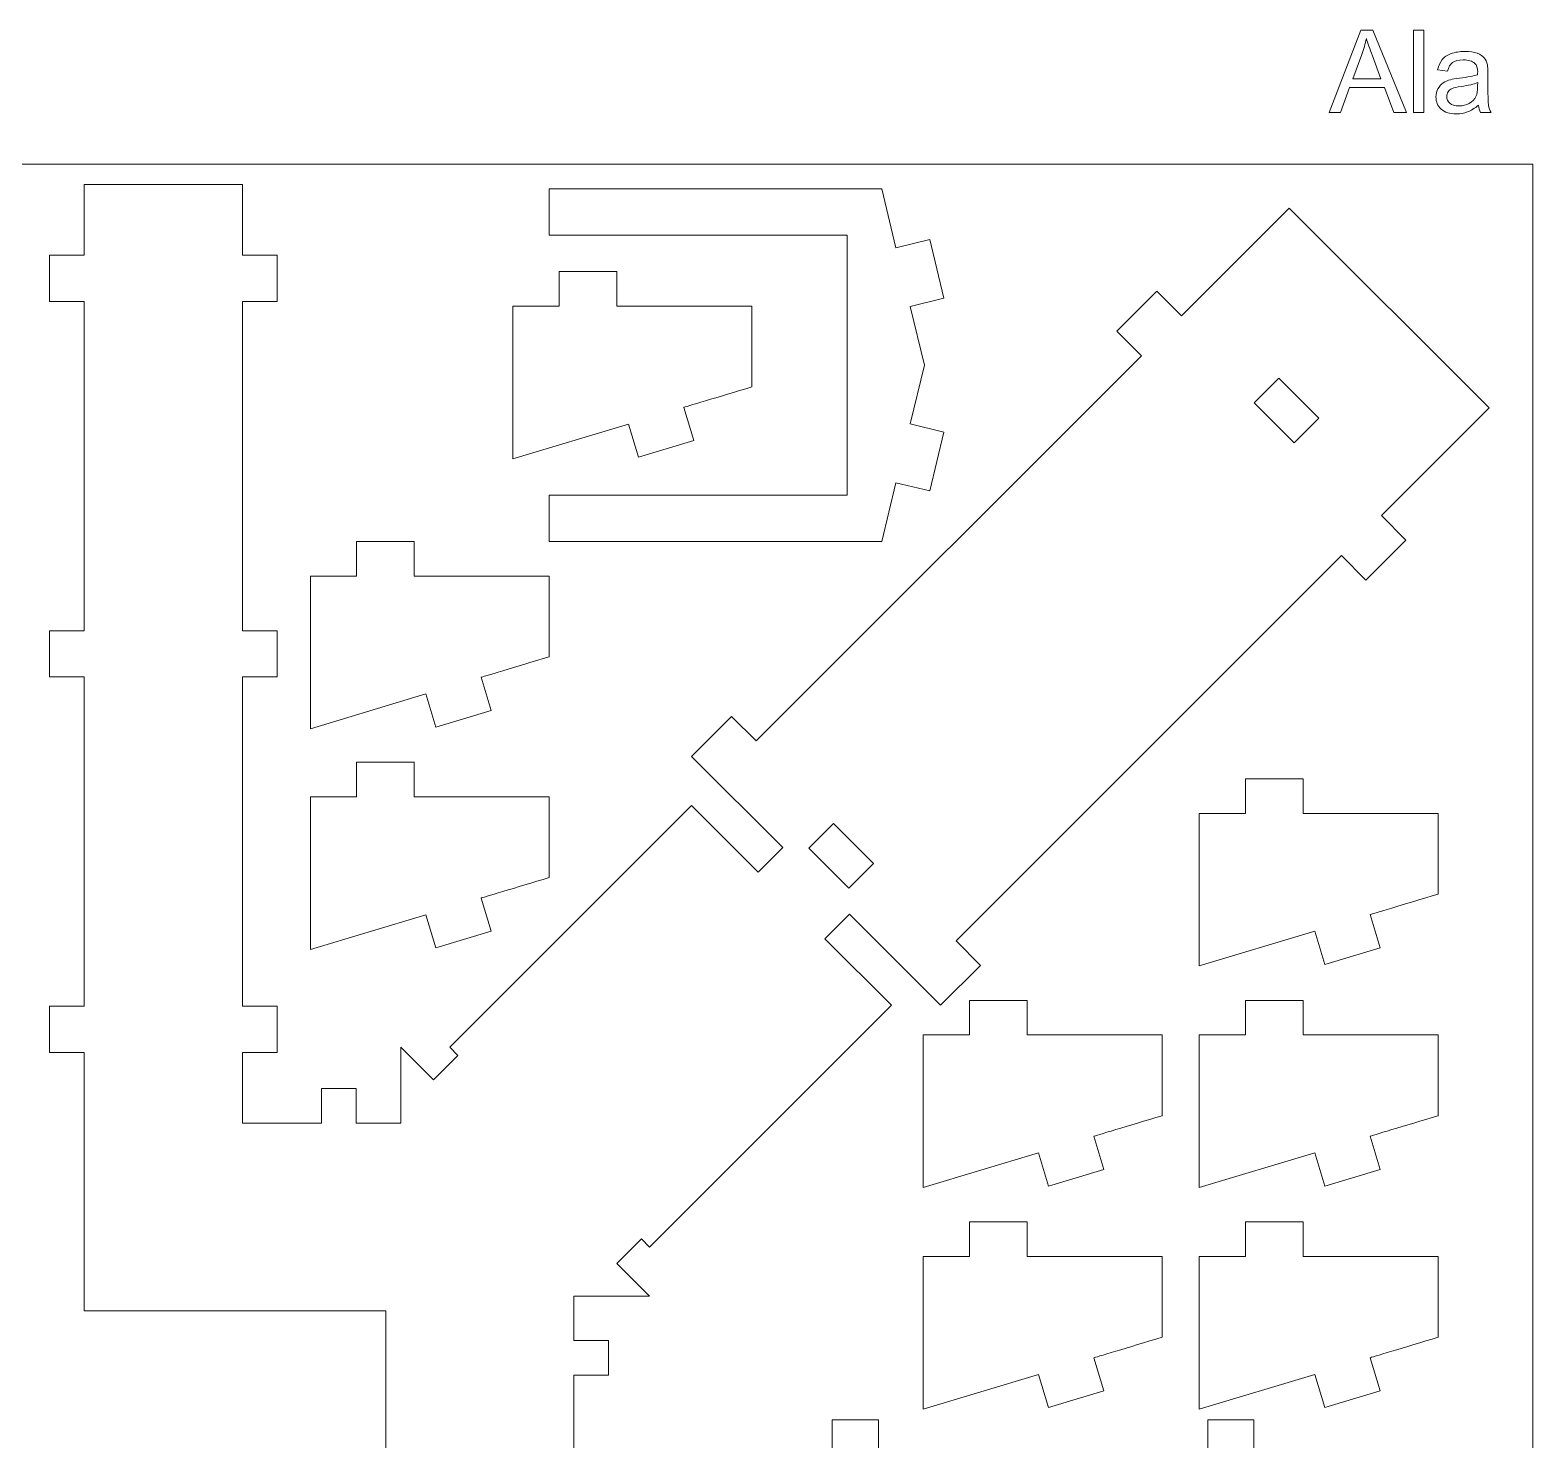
# Model space of a CAD drawing. Header units: millimetres. Extents: x -824 to 903, y -527 to 785.
# Drawn here: x -732.4 to -602.6, y 76.2 to 198 of the extents above; entities that cross this region are included whole.
import ezdxf

# ---------------------------------------------------------------- set-up
doc = ezdxf.new("R2010")
doc.units = ezdxf.units.MM
doc.header["$MEASUREMENT"] = 0
doc.layers.add('Camada 1', color=7, linetype='Continuous')

msp = doc.modelspace()

# ---------------------------------------------------------------- linework, layer by layer
at = {"layer": 'Camada 1', "color": 1, "lineweight": 9}
for points, knots in [([(-620.2425, 190.9024), (-620.2425, 190.9024), (-617.5066, 198.0343), (-617.5066, 198.0343), (-617.5066, 198.0343), (-617.5066, 198.0343), (-616.4691, 198.0343), (-616.4691, 198.0343), (-616.4691, 198.0343), (-616.4691, 198.0343), (-613.5655, 190.9024), (-613.5655, 190.9024), (-613.5655, 190.9024), (-613.5655, 190.9024), (-614.6396, 190.9024), (-614.6396, 190.9024), (-614.6396, 190.9024), (-614.6396, 190.9024), (-615.4647, 193.0639), (-615.4647, 193.0639), (-615.4647, 193.0639), (-615.4647, 193.0639), (-618.4679, 193.0639), (-618.4679, 193.0639), (-618.4679, 193.0639), (-618.4679, 193.0639), (-619.2415, 190.9024), (-619.2415, 190.9024), (-619.2415, 190.9024), (-619.2415, 190.9024), (-620.2425, 190.9024), (-620.2425, 190.9024)], [0, 0, 0, 0, 0.11111111, 0.11111111, 0.11111111, 0.11111111, 0.22222222, 0.22222222, 0.22222222, 0.22222222, 0.33333333, 0.33333333, 0.33333333, 0.33333333, 0.44444444, 0.44444444, 0.44444444, 0.44444444, 0.55555556, 0.55555556, 0.55555556, 0.55555556, 0.66666667, 0.66666667, 0.66666667, 0.66666667, 0.77777778, 0.77777778, 0.77777778, 0.77777778, 1, 1, 1, 1]), ([(-612.9462, 190.9024), (-612.9462, 190.9024), (-612.9462, 198.0343), (-612.9462, 198.0343), (-612.9462, 198.0343), (-612.9462, 198.0343), (-612.0697, 198.0343), (-612.0697, 198.0343), (-612.0697, 198.0343), (-612.0697, 198.0343), (-612.0697, 190.9024), (-612.0697, 190.9024), (-612.0697, 190.9024), (-612.0697, 190.9024), (-612.9462, 190.9024), (-612.9462, 190.9024)], [0, 0, 0, 0, 0.2, 0.2, 0.2, 0.2, 0.4, 0.4, 0.4, 0.4, 0.6, 0.6, 0.6, 0.6, 1, 1, 1, 1]), ([(-618.1906, 193.8309), (-618.1906, 193.8309), (-615.7602, 193.8309), (-615.7602, 193.8309), (-615.7602, 193.8309), (-615.7602, 193.8309), (-616.5039, 195.8081), (-616.5039, 195.8081), (-616.5039, 195.8081), (-616.728, 196.4091), (-616.8974, 196.9054), (-617.0152, 197.2972), (-617.0152, 197.2972), (-617.1132, 196.8324), (-617.2443, 196.3759), (-617.4087, 195.9243), (-617.4087, 195.9243), (-617.4087, 195.9243), (-618.1906, 193.8309), (-618.1906, 193.8309)], [0, 0, 0, 0, 0.16666667, 0.16666667, 0.16666667, 0.16666667, 0.33333333, 0.33333333, 0.33333333, 0.33333333, 0.5, 0.5, 0.5, 0.5, 0.66666667, 0.66666667, 0.66666667, 0.66666667, 1, 1, 1, 1]), ([(-607.3366, 191.5499), (-607.662, 191.2726), (-607.9757, 191.0784), (-608.2762, 190.9638), (-608.2762, 190.9638), (-608.5767, 190.8493), (-608.8988, 190.7928), (-609.2441, 190.7928), (-609.2441, 190.7928), (-609.8118, 190.7928), (-610.2484, 190.9306), (-610.5539, 191.2079), (-610.5539, 191.2079), (-610.8594, 191.4834), (-611.0121, 191.8371), (-611.0121, 192.267), (-611.0121, 192.267), (-611.0121, 192.5194), (-610.954, 192.7501), (-610.8395, 192.9593), (-610.8395, 192.9593), (-610.7232, 193.1685), (-610.5722, 193.3345), (-610.3862, 193.4607), (-610.3862, 193.4607), (-610.1986, 193.5868), (-609.9895, 193.6831), (-609.7554, 193.7479), (-609.7554, 193.7479), (-609.5827, 193.7927), (-609.3221, 193.8359), (-608.9751, 193.879), (-608.9751, 193.879), (-608.2679, 193.962), (-607.745, 194.0633), (-607.4113, 194.1795), (-607.4113, 194.1795), (-607.408, 194.299), (-607.4063, 194.3754), (-607.4063, 194.4069), (-607.4063, 194.4069), (-607.4063, 194.7622), (-607.4893, 195.0129), (-607.6553, 195.159), (-607.6553, 195.159), (-607.8794, 195.3565), (-608.2131, 195.4545), (-608.6547, 195.4545), (-608.6547, 195.4545), (-609.0681, 195.4545), (-609.3736, 195.3814), (-609.5695, 195.237), (-609.5695, 195.237), (-609.767, 195.0926), (-609.9114, 194.8369), (-610.0061, 194.4684), (-610.0061, 194.4684), (-610.0061, 194.4684), (-610.8627, 194.5879), (-610.8627, 194.5879), (-610.8627, 194.5879), (-610.7847, 194.9548), (-610.6568, 195.2519), (-610.4775, 195.4777), (-610.4775, 195.4777), (-610.2983, 195.7035), (-610.0393, 195.8762), (-609.7006, 195.999), (-609.7006, 195.999), (-609.3636, 196.1202), (-608.9701, 196.1816), (-608.5252, 196.1816), (-608.5252, 196.1816), (-608.0836, 196.1816), (-607.7234, 196.1302), (-607.4461, 196.0256), (-607.4461, 196.0256), (-607.1706, 195.921), (-606.9664, 195.7915), (-606.8369, 195.6338), (-606.8369, 195.6338), (-606.7074, 195.4761), (-606.6161, 195.2769), (-606.563, 195.0361), (-606.563, 195.0361), (-606.5347, 194.8867), (-606.5198, 194.6178), (-606.5198, 194.231), (-606.5198, 194.231), (-606.5198, 194.231), (-606.5198, 193.0689), (-606.5198, 193.0689), (-606.5198, 193.0689), (-606.5198, 192.2571), (-606.5015, 191.7441), (-606.465, 191.5266), (-606.465, 191.5266), (-606.4301, 191.3091), (-606.3571, 191.1016), (-606.2508, 190.9024), (-606.2508, 190.9024), (-606.2508, 190.9024), (-607.1672, 190.9024), (-607.1672, 190.9024), (-607.1672, 190.9024), (-607.2552, 191.0867), (-607.3117, 191.3025), (-607.3366, 191.5499)], [0, 0, 0, 0, 0.03571429, 0.03571429, 0.03571429, 0.03571429, 0.07142857, 0.07142857, 0.07142857, 0.07142857, 0.10714286, 0.10714286, 0.10714286, 0.10714286, 0.14285714, 0.14285714, 0.14285714, 0.14285714, 0.17857143, 0.17857143, 0.17857143, 0.17857143, 0.21428571, 0.21428571, 0.21428571, 0.21428571, 0.25, 0.25, 0.25, 0.25, 0.28571429, 0.28571429, 0.28571429, 0.28571429, 0.32142857, 0.32142857, 0.32142857, 0.32142857, 0.35714286, 0.35714286, 0.35714286, 0.35714286, 0.39285714, 0.39285714, 0.39285714, 0.39285714, 0.42857143, 0.42857143, 0.42857143, 0.42857143, 0.46428571, 0.46428571, 0.46428571, 0.46428571, 0.5, 0.5, 0.5, 0.5, 0.53571429, 0.53571429, 0.53571429, 0.53571429, 0.57142857, 0.57142857, 0.57142857, 0.57142857, 0.60714286, 0.60714286, 0.60714286, 0.60714286, 0.64285714, 0.64285714, 0.64285714, 0.64285714, 0.67857143, 0.67857143, 0.67857143, 0.67857143, 0.71428571, 0.71428571, 0.71428571, 0.71428571, 0.75, 0.75, 0.75, 0.75, 0.78571429, 0.78571429, 0.78571429, 0.78571429, 0.82142857, 0.82142857, 0.82142857, 0.82142857, 0.85714286, 0.85714286, 0.85714286, 0.85714286, 0.89285714, 0.89285714, 0.89285714, 0.89285714, 0.92857143, 0.92857143, 0.92857143, 0.92857143, 1, 1, 1, 1]), ([(-607.4063, 193.4922), (-607.725, 193.3627), (-608.2032, 193.2531), (-608.8407, 193.1635), (-608.8407, 193.1635), (-609.2026, 193.112), (-609.4582, 193.0539), (-609.6076, 192.9892), (-609.6076, 192.9892), (-609.7571, 192.9244), (-609.8716, 192.8298), (-609.9529, 192.707), (-609.9529, 192.707), (-610.0343, 192.5825), (-610.0758, 192.4447), (-610.0758, 192.2919), (-610.0758, 192.2919), (-610.0758, 192.0612), (-609.9878, 191.8669), (-609.8102, 191.7125), (-609.8102, 191.7125), (-609.6325, 191.5582), (-609.3736, 191.4801), (-609.0332, 191.4801), (-609.0332, 191.4801), (-608.6962, 191.4801), (-608.3957, 191.5532), (-608.1318, 191.7009), (-608.1318, 191.7009), (-607.8695, 191.847), (-607.6752, 192.0479), (-607.5524, 192.3019), (-607.5524, 192.3019), (-607.4578, 192.4994), (-607.4113, 192.79), (-607.4113, 193.1735), (-607.4113, 193.1735), (-607.4113, 193.1735), (-607.4063, 193.4922), (-607.4063, 193.4922)], [0, 0, 0, 0, 0.09090909, 0.09090909, 0.09090909, 0.09090909, 0.18181818, 0.18181818, 0.18181818, 0.18181818, 0.27272727, 0.27272727, 0.27272727, 0.27272727, 0.36363636, 0.36363636, 0.36363636, 0.36363636, 0.45454545, 0.45454545, 0.45454545, 0.45454545, 0.54545455, 0.54545455, 0.54545455, 0.54545455, 0.63636364, 0.63636364, 0.63636364, 0.63636364, 0.72727273, 0.72727273, 0.72727273, 0.72727273, 0.81818182, 0.81818182, 0.81818182, 0.81818182, 1, 1, 1, 1])]:
    msp.add_open_spline(points, degree=3, knots=knots, dxfattribs=at)
at = {"layer": 'Camada 1', "color": 250, "lineweight": 9}
for points, knots in [([(-824.3008, -66.0493), (-824.3008, -66.0493), (-824.3008, 186.4518), (-824.3008, 186.4518), (-824.3008, 186.4518), (-824.3008, 186.4518), (-602.6325, 186.4518), (-602.6325, 186.4518), (-602.6325, 186.4518), (-602.6325, 186.4518), (-602.6325, -66.0493), (-602.6325, -66.0493), (-602.6325, -66.0493), (-602.6325, -66.0493), (-824.3008, -66.0493), (-824.3008, -66.0493)], [0, 0, 0, 0, 0.2, 0.2, 0.2, 0.2, 0.4, 0.4, 0.4, 0.4, 0.6, 0.6, 0.6, 0.6, 1, 1, 1, 1]), ([(-659.1611, 58.0436), (-659.1611, 58.0436), (-659.1611, 61.0374), (-659.1611, 61.0374), (-659.1611, 61.0374), (-659.1611, 61.0374), (-630.7187, 61.0374), (-630.7187, 61.0374), (-630.7187, 61.0374), (-630.7187, 61.0374), (-630.7187, 58.0436), (-630.7187, 58.0436), (-630.7187, 58.0436), (-630.7187, 58.0436), (-626.7269, 58.0436), (-626.7269, 58.0436), (-626.7269, 58.0436), (-626.7269, 58.0436), (-626.7269, 61.0374), (-626.7269, 61.0374), (-626.7269, 61.0374), (-626.7269, 61.0374), (-604.397, 61.0374), (-604.397, 61.0374), (-604.397, 61.0374), (-604.397, 61.0374), (-604.397, 74.9939), (-604.397, 74.9939), (-604.397, 74.9939), (-604.397, 74.9939), (-626.7269, 74.9939), (-626.7269, 74.9939), (-626.7269, 74.9939), (-626.7269, 74.9939), (-626.7269, 77.9877), (-626.7269, 77.9877), (-626.7269, 77.9877), (-626.7269, 77.9877), (-630.7187, 77.9877), (-630.7187, 77.9877), (-630.7187, 77.9877), (-630.7187, 77.9877), (-630.7187, 74.9939), (-630.7187, 74.9939), (-630.7187, 74.9939), (-630.7187, 74.9939), (-659.1611, 74.9939), (-659.1611, 74.9939), (-659.1611, 74.9939), (-659.1611, 74.9939), (-659.1611, 77.9877), (-659.1611, 77.9877), (-659.1611, 77.9877), (-659.1611, 77.9877), (-663.1529, 77.9877), (-663.1529, 77.9877), (-663.1529, 77.9877), (-663.1529, 77.9877), (-663.1529, 74.9939), (-663.1529, 74.9939), (-663.1529, 74.9939), (-663.1529, 74.9939), (-685.4827, 74.9939), (-685.4827, 74.9939), (-685.4827, 74.9939), (-685.4827, 74.9939), (-685.4827, 81.8269), (-685.4827, 81.8269), (-685.4827, 81.8269), (-685.4827, 81.8269), (-682.4888, 81.8269), (-682.4888, 81.8269), (-682.4888, 81.8269), (-682.4888, 81.8269), (-682.4888, 84.8208), (-682.4888, 84.8208), (-682.4888, 84.8208), (-682.4888, 84.8208), (-685.4827, 84.8208), (-685.4827, 84.8208), (-685.4827, 84.8208), (-685.4827, 84.8208), (-685.4827, 88.66), (-685.4827, 88.66), (-685.4827, 88.66), (-685.4827, 88.66), (-678.9229, 88.66), (-678.9229, 88.66), (-678.9229, 88.66), (-678.9229, 88.66), (-681.7455, 91.4826), (-681.7455, 91.4826), (-681.7455, 91.4826), (-681.7455, 91.4826), (-679.6287, 93.5995), (-679.6287, 93.5995), (-679.6287, 93.5995), (-679.6287, 93.5995), (-678.9229, 92.8939), (-678.9229, 92.8939), (-678.9229, 92.8939), (-678.9229, 92.8939), (-658.0321, 113.7848), (-658.0321, 113.7848), (-658.0321, 113.7848), (-658.0321, 113.7848), (-663.7878, 119.5406), (-663.7878, 119.5406), (-663.7878, 119.5406), (-663.7878, 119.5406), (-661.6708, 121.6576), (-661.6708, 121.6576), (-661.6708, 121.6576), (-661.6708, 121.6576), (-653.7982, 113.7848), (-653.7982, 113.7848), (-653.7982, 113.7848), (-653.7982, 113.7848), (-650.3445, 117.2382), (-650.3445, 117.2382), (-650.3445, 117.2382), (-650.3445, 117.2382), (-652.4615, 119.355), (-652.4615, 119.355), (-652.4615, 119.355), (-652.4615, 119.355), (-619.1796, 152.6371), (-619.1796, 152.6371), (-619.1796, 152.6371), (-619.1796, 152.6371), (-617.0629, 150.5203), (-617.0629, 150.5203), (-617.0629, 150.5203), (-617.0629, 150.5203), (-613.6092, 153.9737), (-613.6092, 153.9737), (-613.6092, 153.9737), (-613.6092, 153.9737), (-615.7262, 156.0906), (-615.7262, 156.0906), (-615.7262, 156.0906), (-615.7262, 156.0906), (-606.4229, 165.3939), (-606.4229, 165.3939), (-606.4229, 165.3939), (-606.4229, 165.3939), (-623.6904, 182.6613), (-623.6904, 182.6613), (-623.6904, 182.6613), (-623.6904, 182.6613), (-632.9936, 173.3581), (-632.9936, 173.3581), (-632.9936, 173.3581), (-632.9936, 173.3581), (-635.1105, 175.4749), (-635.1105, 175.4749), (-635.1105, 175.4749), (-635.1105, 175.4749), (-638.5641, 172.0216), (-638.5641, 172.0216), (-638.5641, 172.0216), (-638.5641, 172.0216), (-636.4472, 169.9047), (-636.4472, 169.9047), (-636.4472, 169.9047), (-636.4472, 169.9047), (-669.729, 136.6227), (-669.729, 136.6227), (-669.729, 136.6227), (-669.729, 136.6227), (-671.8458, 138.7394), (-671.8458, 138.7394), (-671.8458, 138.7394), (-671.8458, 138.7394), (-675.2994, 135.2861), (-675.2994, 135.2861), (-675.2994, 135.2861), (-675.2994, 135.2861), (-667.4267, 127.4134), (-667.4267, 127.4134), (-667.4267, 127.4134), (-667.4267, 127.4134), (-669.5436, 125.2964), (-669.5436, 125.2964), (-669.5436, 125.2964), (-669.5436, 125.2964), (-675.2994, 131.0522), (-675.2994, 131.0522), (-675.2994, 131.0522), (-675.2994, 131.0522), (-696.1904, 110.1613), (-696.1904, 110.1613), (-696.1904, 110.1613), (-696.1904, 110.1613), (-695.4847, 109.4556), (-695.4847, 109.4556), (-695.4847, 109.4556), (-695.4847, 109.4556), (-697.6017, 107.3387), (-697.6017, 107.3387), (-697.6017, 107.3387), (-697.6017, 107.3387), (-700.4243, 110.1613), (-700.4243, 110.1613), (-700.4243, 110.1613), (-700.4243, 110.1613), (-700.4243, 103.6015), (-700.4243, 103.6015), (-700.4243, 103.6015), (-700.4243, 103.6015), (-704.2635, 103.6015), (-704.2635, 103.6015), (-704.2635, 103.6015), (-704.2635, 103.6015), (-704.2635, 106.5954), (-704.2635, 106.5954), (-704.2635, 106.5954), (-704.2635, 106.5954), (-707.2574, 106.5954), (-707.2574, 106.5954), (-707.2574, 106.5954), (-707.2574, 106.5954), (-707.2574, 103.6015), (-707.2574, 103.6015), (-707.2574, 103.6015), (-707.2574, 103.6015), (-714.0904, 103.6015), (-714.0904, 103.6015), (-714.0904, 103.6015), (-714.0904, 103.6015), (-714.0904, 109.7142), (-714.0904, 109.7142), (-714.0904, 109.7142), (-714.0904, 109.7142), (-711.0965, 109.7142), (-711.0965, 109.7142), (-711.0965, 109.7142), (-711.0965, 109.7142), (-711.0965, 113.706), (-711.0965, 113.706), (-711.0965, 113.706), (-711.0965, 113.706), (-714.0904, 113.706), (-714.0904, 113.706), (-714.0904, 113.706), (-714.0904, 113.706), (-714.0904, 142.1484), (-714.0904, 142.1484), (-714.0904, 142.1484), (-714.0904, 142.1484), (-711.0965, 142.1484), (-711.0965, 142.1484), (-711.0965, 142.1484), (-711.0965, 142.1484), (-711.0965, 146.1402), (-711.0965, 146.1402), (-711.0965, 146.1402), (-711.0965, 146.1402), (-714.0904, 146.1402), (-714.0904, 146.1402), (-714.0904, 146.1402), (-714.0904, 146.1402), (-714.0904, 174.5827), (-714.0904, 174.5827), (-714.0904, 174.5827), (-714.0904, 174.5827), (-711.0965, 174.5827), (-711.0965, 174.5827), (-711.0965, 174.5827), (-711.0965, 174.5827), (-711.0965, 178.5744), (-711.0965, 178.5744), (-711.0965, 178.5744), (-711.0965, 178.5744), (-714.0904, 178.5744), (-714.0904, 178.5744), (-714.0904, 178.5744), (-714.0904, 178.5744), (-714.0904, 184.6871), (-714.0904, 184.6871), (-714.0904, 184.6871), (-714.0904, 184.6871), (-727.7564, 184.6871), (-727.7564, 184.6871), (-727.7564, 184.6871), (-727.7564, 184.6871), (-727.7564, 178.5744), (-727.7564, 178.5744), (-727.7564, 178.5744), (-727.7564, 178.5744), (-730.7503, 178.5744), (-730.7503, 178.5744), (-730.7503, 178.5744), (-730.7503, 178.5744), (-730.7503, 174.5827), (-730.7503, 174.5827), (-730.7503, 174.5827), (-730.7503, 174.5827), (-727.7564, 174.5827), (-727.7564, 174.5827), (-727.7564, 174.5827), (-727.7564, 174.5827), (-727.7564, 146.1402), (-727.7564, 146.1402), (-727.7564, 146.1402), (-727.7564, 146.1402), (-730.7503, 146.1402), (-730.7503, 146.1402), (-730.7503, 146.1402), (-730.7503, 146.1402), (-730.7503, 142.1484), (-730.7503, 142.1484), (-730.7503, 142.1484), (-730.7503, 142.1484), (-727.7564, 142.1484), (-727.7564, 142.1484), (-727.7564, 142.1484), (-727.7564, 142.1484), (-727.7564, 113.706), (-727.7564, 113.706), (-727.7564, 113.706), (-727.7564, 113.706), (-730.7503, 113.706), (-730.7503, 113.706), (-730.7503, 113.706), (-730.7503, 113.706), (-730.7503, 109.7142), (-730.7503, 109.7142), (-730.7503, 109.7142), (-730.7503, 109.7142), (-727.7564, 109.7142), (-727.7564, 109.7142), (-727.7564, 109.7142), (-727.7564, 109.7142), (-727.7564, 87.3844), (-727.7564, 87.3844), (-727.7564, 87.3844), (-727.7564, 87.3844), (-701.6998, 87.3844), (-701.6998, 87.3844), (-701.6998, 87.3844), (-701.6998, 87.3844), (-701.6998, 61.0374), (-701.6998, 61.0374), (-701.6998, 61.0374), (-701.6998, 61.0374), (-695.587, 61.0374), (-695.587, 61.0374), (-695.587, 61.0374), (-695.587, 61.0374), (-695.587, 58.0436), (-695.587, 58.0436), (-695.587, 58.0436), (-695.587, 58.0436), (-691.5954, 58.0436), (-691.5954, 58.0436), (-691.5954, 58.0436), (-691.5954, 58.0436), (-691.5954, 61.0374), (-691.5954, 61.0374), (-691.5954, 61.0374), (-691.5954, 61.0374), (-663.1529, 61.0374), (-663.1529, 61.0374), (-663.1529, 61.0374), (-663.1529, 61.0374), (-663.1529, 58.0436), (-663.1529, 58.0436), (-663.1529, 58.0436), (-663.1529, 58.0436), (-659.1611, 58.0436), (-659.1611, 58.0436)], [0, 0, 0, 0, 0.0106383, 0.0106383, 0.0106383, 0.0106383, 0.0212766, 0.0212766, 0.0212766, 0.0212766, 0.03191489, 0.03191489, 0.03191489, 0.03191489, 0.04255319, 0.04255319, 0.04255319, 0.04255319, 0.05319149, 0.05319149, 0.05319149, 0.05319149, 0.06382979, 0.06382979, 0.06382979, 0.06382979, 0.07446809, 0.07446809, 0.07446809, 0.07446809, 0.08510638, 0.08510638, 0.08510638, 0.08510638, 0.09574468, 0.09574468, 0.09574468, 0.09574468, 0.10638298, 0.10638298, 0.10638298, 0.10638298, 0.11702128, 0.11702128, 0.11702128, 0.11702128, 0.12765957, 0.12765957, 0.12765957, 0.12765957, 0.13829787, 0.13829787, 0.13829787, 0.13829787, 0.14893617, 0.14893617, 0.14893617, 0.14893617, 0.15957447, 0.15957447, 0.15957447, 0.15957447, 0.17021277, 0.17021277, 0.17021277, 0.17021277, 0.18085106, 0.18085106, 0.18085106, 0.18085106, 0.19148936, 0.19148936, 0.19148936, 0.19148936, 0.20212766, 0.20212766, 0.20212766, 0.20212766, 0.21276596, 0.21276596, 0.21276596, 0.21276596, 0.22340426, 0.22340426, 0.22340426, 0.22340426, 0.23404255, 0.23404255, 0.23404255, 0.23404255, 0.24468085, 0.24468085, 0.24468085, 0.24468085, 0.25531915, 0.25531915, 0.25531915, 0.25531915, 0.26595745, 0.26595745, 0.26595745, 0.26595745, 0.27659574, 0.27659574, 0.27659574, 0.27659574, 0.28723404, 0.28723404, 0.28723404, 0.28723404, 0.29787234, 0.29787234, 0.29787234, 0.29787234, 0.30851064, 0.30851064, 0.30851064, 0.30851064, 0.31914894, 0.31914894, 0.31914894, 0.31914894, 0.32978723, 0.32978723, 0.32978723, 0.32978723, 0.34042553, 0.34042553, 0.34042553, 0.34042553, 0.35106383, 0.35106383, 0.35106383, 0.35106383, 0.36170213, 0.36170213, 0.36170213, 0.36170213, 0.37234043, 0.37234043, 0.37234043, 0.37234043, 0.38297872, 0.38297872, 0.38297872, 0.38297872, 0.39361702, 0.39361702, 0.39361702, 0.39361702, 0.40425532, 0.40425532, 0.40425532, 0.40425532, 0.41489362, 0.41489362, 0.41489362, 0.41489362, 0.42553191, 0.42553191, 0.42553191, 0.42553191, 0.43617021, 0.43617021, 0.43617021, 0.43617021, 0.44680851, 0.44680851, 0.44680851, 0.44680851, 0.45744681, 0.45744681, 0.45744681, 0.45744681, 0.46808511, 0.46808511, 0.46808511, 0.46808511, 0.4787234, 0.4787234, 0.4787234, 0.4787234, 0.4893617, 0.4893617, 0.4893617, 0.4893617, 0.5, 0.5, 0.5, 0.5, 0.5106383, 0.5106383, 0.5106383, 0.5106383, 0.5212766, 0.5212766, 0.5212766, 0.5212766, 0.53191489, 0.53191489, 0.53191489, 0.53191489, 0.54255319, 0.54255319, 0.54255319, 0.54255319, 0.55319149, 0.55319149, 0.55319149, 0.55319149, 0.56382979, 0.56382979, 0.56382979, 0.56382979, 0.57446809, 0.57446809, 0.57446809, 0.57446809, 0.58510638, 0.58510638, 0.58510638, 0.58510638, 0.59574468, 0.59574468, 0.59574468, 0.59574468, 0.60638298, 0.60638298, 0.60638298, 0.60638298, 0.61702128, 0.61702128, 0.61702128, 0.61702128, 0.62765957, 0.62765957, 0.62765957, 0.62765957, 0.63829787, 0.63829787, 0.63829787, 0.63829787, 0.64893617, 0.64893617, 0.64893617, 0.64893617, 0.65957447, 0.65957447, 0.65957447, 0.65957447, 0.67021277, 0.67021277, 0.67021277, 0.67021277, 0.68085106, 0.68085106, 0.68085106, 0.68085106, 0.69148936, 0.69148936, 0.69148936, 0.69148936, 0.70212766, 0.70212766, 0.70212766, 0.70212766, 0.71276596, 0.71276596, 0.71276596, 0.71276596, 0.72340426, 0.72340426, 0.72340426, 0.72340426, 0.73404255, 0.73404255, 0.73404255, 0.73404255, 0.74468085, 0.74468085, 0.74468085, 0.74468085, 0.75531915, 0.75531915, 0.75531915, 0.75531915, 0.76595745, 0.76595745, 0.76595745, 0.76595745, 0.77659574, 0.77659574, 0.77659574, 0.77659574, 0.78723404, 0.78723404, 0.78723404, 0.78723404, 0.79787234, 0.79787234, 0.79787234, 0.79787234, 0.80851064, 0.80851064, 0.80851064, 0.80851064, 0.81914894, 0.81914894, 0.81914894, 0.81914894, 0.82978723, 0.82978723, 0.82978723, 0.82978723, 0.84042553, 0.84042553, 0.84042553, 0.84042553, 0.85106383, 0.85106383, 0.85106383, 0.85106383, 0.86170213, 0.86170213, 0.86170213, 0.86170213, 0.87234043, 0.87234043, 0.87234043, 0.87234043, 0.88297872, 0.88297872, 0.88297872, 0.88297872, 0.89361702, 0.89361702, 0.89361702, 0.89361702, 0.90425532, 0.90425532, 0.90425532, 0.90425532, 0.91489362, 0.91489362, 0.91489362, 0.91489362, 0.92553191, 0.92553191, 0.92553191, 0.92553191, 0.93617021, 0.93617021, 0.93617021, 0.93617021, 0.94680851, 0.94680851, 0.94680851, 0.94680851, 0.95744681, 0.95744681, 0.95744681, 0.95744681, 0.96808511, 0.96808511, 0.96808511, 0.96808511, 0.9787234, 0.9787234, 0.9787234, 0.9787234, 1, 1, 1, 1]), ([(-657.6477, 179.233), (-657.6477, 179.233), (-658.8805, 184.3078), (-658.8805, 184.3078), (-658.8805, 184.3078), (-658.8805, 184.3078), (-687.5937, 184.3078), (-687.5937, 184.3078), (-687.5937, 184.3078), (-687.5937, 184.3078), (-687.5937, 180.3107), (-687.5937, 180.3107), (-687.5937, 180.3107), (-687.5937, 180.3107), (-661.8584, 180.3107), (-661.8584, 180.3107), (-661.8584, 180.3107), (-661.8584, 180.3107), (-661.8584, 157.8566), (-661.8584, 157.8566), (-661.8584, 157.8566), (-661.8584, 157.8566), (-687.5937, 157.8566), (-687.5937, 157.8566), (-687.5937, 157.8566), (-687.5937, 157.8566), (-687.5937, 153.8594), (-687.5937, 153.8594), (-687.5937, 153.8594), (-687.5937, 153.8594), (-658.8805, 153.8594), (-658.8805, 153.8594), (-658.8805, 153.8594), (-658.8805, 153.8594), (-657.6477, 158.9342), (-657.6477, 158.9342), (-657.6477, 158.9342), (-657.6477, 158.9342), (-654.7345, 158.2264), (-654.7345, 158.2264), (-654.7345, 158.2264), (-654.7345, 158.2264), (-653.5017, 163.3011), (-653.5017, 163.3011), (-653.5017, 163.3011), (-653.5017, 163.3011), (-656.4149, 164.0089), (-656.4149, 164.0089), (-656.4149, 164.0089), (-656.4149, 164.0089), (-655.1821, 169.0836), (-655.1821, 169.0836), (-655.1821, 169.0836), (-655.1821, 169.0836), (-656.4149, 174.1583), (-656.4149, 174.1583), (-656.4149, 174.1583), (-656.4149, 174.1583), (-653.5017, 174.8661), (-653.5017, 174.8661), (-653.5017, 174.8661), (-653.5017, 174.8661), (-654.7345, 179.9408), (-654.7345, 179.9408), (-654.7345, 179.9408), (-654.7345, 179.9408), (-657.6477, 179.233), (-657.6477, 179.233)], [0, 0, 0, 0, 0.05555556, 0.05555556, 0.05555556, 0.05555556, 0.11111111, 0.11111111, 0.11111111, 0.11111111, 0.16666667, 0.16666667, 0.16666667, 0.16666667, 0.22222222, 0.22222222, 0.22222222, 0.22222222, 0.27777778, 0.27777778, 0.27777778, 0.27777778, 0.33333333, 0.33333333, 0.33333333, 0.33333333, 0.38888889, 0.38888889, 0.38888889, 0.38888889, 0.44444444, 0.44444444, 0.44444444, 0.44444444, 0.5, 0.5, 0.5, 0.5, 0.55555556, 0.55555556, 0.55555556, 0.55555556, 0.61111111, 0.61111111, 0.61111111, 0.61111111, 0.66666667, 0.66666667, 0.66666667, 0.66666667, 0.72222222, 0.72222222, 0.72222222, 0.72222222, 0.77777778, 0.77777778, 0.77777778, 0.77777778, 0.83333333, 0.83333333, 0.83333333, 0.83333333, 0.88888889, 0.88888889, 0.88888889, 0.88888889, 1, 1, 1, 1]), ([(-670.0937, 167.2077), (-672.9062, 166.361), (-675.9811, 165.4354), (-675.9811, 165.4354), (-675.9811, 165.4354), (-675.9811, 165.4354), (-675.118, 162.5687), (-675.118, 162.5687), (-675.118, 162.5687), (-675.118, 162.5687), (-679.896, 161.1303), (-679.896, 161.1303), (-679.896, 161.1303), (-679.896, 161.1303), (-680.7589, 163.997), (-680.7589, 163.997), (-680.7589, 163.997), (-680.7589, 163.997), (-690.7289, 160.9955), (-690.7289, 160.9955), (-690.7289, 160.9955), (-690.7289, 160.9955), (-690.7289, 174.1779), (-690.7289, 174.1779), (-690.7289, 174.1779), (-690.7289, 174.1779), (-686.7371, 174.1779), (-686.7371, 174.1779), (-686.7371, 174.1779), (-686.7371, 174.1779), (-686.7371, 177.1717), (-686.7371, 177.1717), (-686.7371, 177.1717), (-686.7371, 177.1717), (-681.7474, 177.1717), (-681.7474, 177.1717), (-681.7474, 177.1717), (-681.7474, 177.1717), (-681.7474, 174.1779), (-681.7474, 174.1779), (-681.7474, 174.1779), (-681.7474, 174.1779), (-670.0937, 174.1779), (-670.0937, 174.1779), (-670.0937, 174.1779), (-670.0937, 174.1779), (-670.0937, 170.218), (-670.0937, 167.2077)], [0, 0, 0, 0, 0.07692308, 0.07692308, 0.07692308, 0.07692308, 0.15384615, 0.15384615, 0.15384615, 0.15384615, 0.23076923, 0.23076923, 0.23076923, 0.23076923, 0.30769231, 0.30769231, 0.30769231, 0.30769231, 0.38461538, 0.38461538, 0.38461538, 0.38461538, 0.46153846, 0.46153846, 0.46153846, 0.46153846, 0.53846154, 0.53846154, 0.53846154, 0.53846154, 0.61538462, 0.61538462, 0.61538462, 0.61538462, 0.69230769, 0.69230769, 0.69230769, 0.69230769, 0.76923077, 0.76923077, 0.76923077, 0.76923077, 0.84615385, 0.84615385, 0.84615385, 0.84615385, 1, 1, 1, 1]), ([(-624.5816, 167.9561), (-624.5816, 167.9561), (-626.6985, 165.8391), (-626.6985, 165.8391), (-626.6985, 165.8391), (-626.6985, 165.8391), (-623.245, 162.3856), (-623.245, 162.3856), (-623.245, 162.3856), (-623.245, 162.3856), (-621.1282, 164.5026), (-621.1282, 164.5026), (-621.1282, 164.5026), (-621.1282, 164.5026), (-624.5816, 167.9561), (-624.5816, 167.9561)], [0, 0, 0, 0, 0.2, 0.2, 0.2, 0.2, 0.4, 0.4, 0.4, 0.4, 0.6, 0.6, 0.6, 0.6, 1, 1, 1, 1]), ([(-687.5937, 143.8954), (-690.4062, 143.0487), (-693.4811, 142.123), (-693.4811, 142.123), (-693.4811, 142.123), (-693.4811, 142.123), (-692.618, 139.2563), (-692.618, 139.2563), (-692.618, 139.2563), (-692.618, 139.2563), (-697.396, 137.818), (-697.396, 137.818), (-697.396, 137.818), (-697.396, 137.818), (-698.2589, 140.6847), (-698.2589, 140.6847), (-698.2589, 140.6847), (-698.2589, 140.6847), (-708.2289, 137.6831), (-708.2289, 137.6831), (-708.2289, 137.6831), (-708.2289, 137.6831), (-708.2289, 150.8655), (-708.2289, 150.8655), (-708.2289, 150.8655), (-708.2289, 150.8655), (-704.2371, 150.8655), (-704.2371, 150.8655), (-704.2371, 150.8655), (-704.2371, 150.8655), (-704.2371, 153.8594), (-704.2371, 153.8594), (-704.2371, 153.8594), (-704.2371, 153.8594), (-699.2474, 153.8594), (-699.2474, 153.8594), (-699.2474, 153.8594), (-699.2474, 153.8594), (-699.2474, 150.8655), (-699.2474, 150.8655), (-699.2474, 150.8655), (-699.2474, 150.8655), (-687.5937, 150.8655), (-687.5937, 150.8655), (-687.5937, 150.8655), (-687.5937, 150.8655), (-687.5937, 146.9056), (-687.5937, 143.8954)], [0, 0, 0, 0, 0.07692308, 0.07692308, 0.07692308, 0.07692308, 0.15384615, 0.15384615, 0.15384615, 0.15384615, 0.23076923, 0.23076923, 0.23076923, 0.23076923, 0.30769231, 0.30769231, 0.30769231, 0.30769231, 0.38461538, 0.38461538, 0.38461538, 0.38461538, 0.46153846, 0.46153846, 0.46153846, 0.46153846, 0.53846154, 0.53846154, 0.53846154, 0.53846154, 0.61538462, 0.61538462, 0.61538462, 0.61538462, 0.69230769, 0.69230769, 0.69230769, 0.69230769, 0.76923077, 0.76923077, 0.76923077, 0.76923077, 0.84615385, 0.84615385, 0.84615385, 0.84615385, 1, 1, 1, 1]), ([(-687.5937, 124.8222), (-690.4062, 123.9755), (-693.4811, 123.0499), (-693.4811, 123.0499), (-693.4811, 123.0499), (-693.4811, 123.0499), (-692.618, 120.1831), (-692.618, 120.1831), (-692.618, 120.1831), (-692.618, 120.1831), (-697.396, 118.7448), (-697.396, 118.7448), (-697.396, 118.7448), (-697.396, 118.7448), (-698.2589, 121.6115), (-698.2589, 121.6115), (-698.2589, 121.6115), (-698.2589, 121.6115), (-708.2289, 118.61), (-708.2289, 118.61), (-708.2289, 118.61), (-708.2289, 118.61), (-708.2289, 131.7923), (-708.2289, 131.7923), (-708.2289, 131.7923), (-708.2289, 131.7923), (-704.2371, 131.7923), (-704.2371, 131.7923), (-704.2371, 131.7923), (-704.2371, 131.7923), (-704.2371, 134.7862), (-704.2371, 134.7862), (-704.2371, 134.7862), (-704.2371, 134.7862), (-699.2474, 134.7862), (-699.2474, 134.7862), (-699.2474, 134.7862), (-699.2474, 134.7862), (-699.2474, 131.7923), (-699.2474, 131.7923), (-699.2474, 131.7923), (-699.2474, 131.7923), (-687.5937, 131.7923), (-687.5937, 131.7923), (-687.5937, 131.7923), (-687.5937, 131.7923), (-687.5937, 127.8324), (-687.5937, 124.8222)], [0, 0, 0, 0, 0.07692308, 0.07692308, 0.07692308, 0.07692308, 0.15384615, 0.15384615, 0.15384615, 0.15384615, 0.23076923, 0.23076923, 0.23076923, 0.23076923, 0.30769231, 0.30769231, 0.30769231, 0.30769231, 0.38461538, 0.38461538, 0.38461538, 0.38461538, 0.46153846, 0.46153846, 0.46153846, 0.46153846, 0.53846154, 0.53846154, 0.53846154, 0.53846154, 0.61538462, 0.61538462, 0.61538462, 0.61538462, 0.69230769, 0.69230769, 0.69230769, 0.69230769, 0.76923077, 0.76923077, 0.76923077, 0.76923077, 0.84615385, 0.84615385, 0.84615385, 0.84615385, 1, 1, 1, 1]), ([(-610.8172, 123.3951), (-613.6297, 122.5484), (-616.7047, 121.6228), (-616.7047, 121.6228), (-616.7047, 121.6228), (-616.7047, 121.6228), (-615.8415, 118.7561), (-615.8415, 118.7561), (-615.8415, 118.7561), (-615.8415, 118.7561), (-620.6195, 117.3177), (-620.6195, 117.3177), (-620.6195, 117.3177), (-620.6195, 117.3177), (-621.4824, 120.1844), (-621.4824, 120.1844), (-621.4824, 120.1844), (-621.4824, 120.1844), (-631.4524, 117.1829), (-631.4524, 117.1829), (-631.4524, 117.1829), (-631.4524, 117.1829), (-631.4524, 130.3653), (-631.4524, 130.3653), (-631.4524, 130.3653), (-631.4524, 130.3653), (-627.4607, 130.3653), (-627.4607, 130.3653), (-627.4607, 130.3653), (-627.4607, 130.3653), (-627.4607, 133.3591), (-627.4607, 133.3591), (-627.4607, 133.3591), (-627.4607, 133.3591), (-622.4709, 133.3591), (-622.4709, 133.3591), (-622.4709, 133.3591), (-622.4709, 133.3591), (-622.4709, 130.3653), (-622.4709, 130.3653), (-622.4709, 130.3653), (-622.4709, 130.3653), (-610.8172, 130.3653), (-610.8172, 130.3653), (-610.8172, 130.3653), (-610.8172, 130.3653), (-610.8172, 126.4054), (-610.8172, 123.3951)], [0, 0, 0, 0, 0.07692308, 0.07692308, 0.07692308, 0.07692308, 0.15384615, 0.15384615, 0.15384615, 0.15384615, 0.23076923, 0.23076923, 0.23076923, 0.23076923, 0.30769231, 0.30769231, 0.30769231, 0.30769231, 0.38461538, 0.38461538, 0.38461538, 0.38461538, 0.46153846, 0.46153846, 0.46153846, 0.46153846, 0.53846154, 0.53846154, 0.53846154, 0.53846154, 0.61538462, 0.61538462, 0.61538462, 0.61538462, 0.69230769, 0.69230769, 0.69230769, 0.69230769, 0.76923077, 0.76923077, 0.76923077, 0.76923077, 0.84615385, 0.84615385, 0.84615385, 0.84615385, 1, 1, 1, 1]), ([(-659.6009, 126.0299), (-659.6009, 126.0299), (-663.0544, 129.4834), (-663.0544, 129.4834), (-663.0544, 129.4834), (-663.0544, 129.4834), (-665.1712, 127.3663), (-665.1712, 127.3663), (-665.1712, 127.3663), (-665.1712, 127.3663), (-661.7178, 123.9129), (-661.7178, 123.9129), (-661.7178, 123.9129), (-661.7178, 123.9129), (-659.6009, 126.0299), (-659.6009, 126.0299)], [0, 0, 0, 0, 0.2, 0.2, 0.2, 0.2, 0.4, 0.4, 0.4, 0.4, 0.6, 0.6, 0.6, 0.6, 1, 1, 1, 1]), ([(-634.6676, 104.2517), (-637.4801, 103.405), (-640.555, 102.4794), (-640.555, 102.4794), (-640.555, 102.4794), (-640.555, 102.4794), (-639.6918, 99.6127), (-639.6918, 99.6127), (-639.6918, 99.6127), (-639.6918, 99.6127), (-644.4698, 98.1743), (-644.4698, 98.1743), (-644.4698, 98.1743), (-644.4698, 98.1743), (-645.3328, 101.041), (-645.3328, 101.041), (-645.3328, 101.041), (-645.3328, 101.041), (-655.3028, 98.0395), (-655.3028, 98.0395), (-655.3028, 98.0395), (-655.3028, 98.0395), (-655.3028, 111.2219), (-655.3028, 111.2219), (-655.3028, 111.2219), (-655.3028, 111.2219), (-651.311, 111.2219), (-651.311, 111.2219), (-651.311, 111.2219), (-651.311, 111.2219), (-651.311, 114.2157), (-651.311, 114.2157), (-651.311, 114.2157), (-651.311, 114.2157), (-646.3212, 114.2157), (-646.3212, 114.2157), (-646.3212, 114.2157), (-646.3212, 114.2157), (-646.3212, 111.2219), (-646.3212, 111.2219), (-646.3212, 111.2219), (-646.3212, 111.2219), (-634.6676, 111.2219), (-634.6676, 111.2219), (-634.6676, 111.2219), (-634.6676, 111.2219), (-634.6676, 107.262), (-634.6676, 104.2517)], [0, 0, 0, 0, 0.07692308, 0.07692308, 0.07692308, 0.07692308, 0.15384615, 0.15384615, 0.15384615, 0.15384615, 0.23076923, 0.23076923, 0.23076923, 0.23076923, 0.30769231, 0.30769231, 0.30769231, 0.30769231, 0.38461538, 0.38461538, 0.38461538, 0.38461538, 0.46153846, 0.46153846, 0.46153846, 0.46153846, 0.53846154, 0.53846154, 0.53846154, 0.53846154, 0.61538462, 0.61538462, 0.61538462, 0.61538462, 0.69230769, 0.69230769, 0.69230769, 0.69230769, 0.76923077, 0.76923077, 0.76923077, 0.76923077, 0.84615385, 0.84615385, 0.84615385, 0.84615385, 1, 1, 1, 1]), ([(-610.8172, 104.2517), (-613.6297, 103.405), (-616.7047, 102.4794), (-616.7047, 102.4794), (-616.7047, 102.4794), (-616.7047, 102.4794), (-615.8415, 99.6127), (-615.8415, 99.6127), (-615.8415, 99.6127), (-615.8415, 99.6127), (-620.6195, 98.1743), (-620.6195, 98.1743), (-620.6195, 98.1743), (-620.6195, 98.1743), (-621.4824, 101.041), (-621.4824, 101.041), (-621.4824, 101.041), (-621.4824, 101.041), (-631.4524, 98.0395), (-631.4524, 98.0395), (-631.4524, 98.0395), (-631.4524, 98.0395), (-631.4524, 111.2219), (-631.4524, 111.2219), (-631.4524, 111.2219), (-631.4524, 111.2219), (-627.4607, 111.2219), (-627.4607, 111.2219), (-627.4607, 111.2219), (-627.4607, 111.2219), (-627.4607, 114.2157), (-627.4607, 114.2157), (-627.4607, 114.2157), (-627.4607, 114.2157), (-622.4709, 114.2157), (-622.4709, 114.2157), (-622.4709, 114.2157), (-622.4709, 114.2157), (-622.4709, 111.2219), (-622.4709, 111.2219), (-622.4709, 111.2219), (-622.4709, 111.2219), (-610.8172, 111.2219), (-610.8172, 111.2219), (-610.8172, 111.2219), (-610.8172, 111.2219), (-610.8172, 107.262), (-610.8172, 104.2517)], [0, 0, 0, 0, 0.07692308, 0.07692308, 0.07692308, 0.07692308, 0.15384615, 0.15384615, 0.15384615, 0.15384615, 0.23076923, 0.23076923, 0.23076923, 0.23076923, 0.30769231, 0.30769231, 0.30769231, 0.30769231, 0.38461538, 0.38461538, 0.38461538, 0.38461538, 0.46153846, 0.46153846, 0.46153846, 0.46153846, 0.53846154, 0.53846154, 0.53846154, 0.53846154, 0.61538462, 0.61538462, 0.61538462, 0.61538462, 0.69230769, 0.69230769, 0.69230769, 0.69230769, 0.76923077, 0.76923077, 0.76923077, 0.76923077, 0.84615385, 0.84615385, 0.84615385, 0.84615385, 1, 1, 1, 1]), ([(-634.6676, 85.1083), (-637.4801, 84.2616), (-640.555, 83.336), (-640.555, 83.336), (-640.555, 83.336), (-640.555, 83.336), (-639.6918, 80.4693), (-639.6918, 80.4693), (-639.6918, 80.4693), (-639.6918, 80.4693), (-644.4698, 79.0309), (-644.4698, 79.0309), (-644.4698, 79.0309), (-644.4698, 79.0309), (-645.3328, 81.8976), (-645.3328, 81.8976), (-645.3328, 81.8976), (-645.3328, 81.8976), (-655.3028, 78.8961), (-655.3028, 78.8961), (-655.3028, 78.8961), (-655.3028, 78.8961), (-655.3028, 92.0784), (-655.3028, 92.0784), (-655.3028, 92.0784), (-655.3028, 92.0784), (-651.311, 92.0784), (-651.311, 92.0784), (-651.311, 92.0784), (-651.311, 92.0784), (-651.311, 95.0723), (-651.311, 95.0723), (-651.311, 95.0723), (-651.311, 95.0723), (-646.3212, 95.0723), (-646.3212, 95.0723), (-646.3212, 95.0723), (-646.3212, 95.0723), (-646.3212, 92.0784), (-646.3212, 92.0784), (-646.3212, 92.0784), (-646.3212, 92.0784), (-634.6676, 92.0784), (-634.6676, 92.0784), (-634.6676, 92.0784), (-634.6676, 92.0784), (-634.6676, 88.1186), (-634.6676, 85.1083)], [0, 0, 0, 0, 0.07692308, 0.07692308, 0.07692308, 0.07692308, 0.15384615, 0.15384615, 0.15384615, 0.15384615, 0.23076923, 0.23076923, 0.23076923, 0.23076923, 0.30769231, 0.30769231, 0.30769231, 0.30769231, 0.38461538, 0.38461538, 0.38461538, 0.38461538, 0.46153846, 0.46153846, 0.46153846, 0.46153846, 0.53846154, 0.53846154, 0.53846154, 0.53846154, 0.61538462, 0.61538462, 0.61538462, 0.61538462, 0.69230769, 0.69230769, 0.69230769, 0.69230769, 0.76923077, 0.76923077, 0.76923077, 0.76923077, 0.84615385, 0.84615385, 0.84615385, 0.84615385, 1, 1, 1, 1]), ([(-610.8172, 85.1083), (-613.6297, 84.2616), (-616.7047, 83.336), (-616.7047, 83.336), (-616.7047, 83.336), (-616.7047, 83.336), (-615.8415, 80.4693), (-615.8415, 80.4693), (-615.8415, 80.4693), (-615.8415, 80.4693), (-620.6195, 79.0309), (-620.6195, 79.0309), (-620.6195, 79.0309), (-620.6195, 79.0309), (-621.4824, 81.8976), (-621.4824, 81.8976), (-621.4824, 81.8976), (-621.4824, 81.8976), (-631.4524, 78.8961), (-631.4524, 78.8961), (-631.4524, 78.8961), (-631.4524, 78.8961), (-631.4524, 92.0784), (-631.4524, 92.0784), (-631.4524, 92.0784), (-631.4524, 92.0784), (-627.4607, 92.0784), (-627.4607, 92.0784), (-627.4607, 92.0784), (-627.4607, 92.0784), (-627.4607, 95.0723), (-627.4607, 95.0723), (-627.4607, 95.0723), (-627.4607, 95.0723), (-622.4709, 95.0723), (-622.4709, 95.0723), (-622.4709, 95.0723), (-622.4709, 95.0723), (-622.4709, 92.0784), (-622.4709, 92.0784), (-622.4709, 92.0784), (-622.4709, 92.0784), (-610.8172, 92.0784), (-610.8172, 92.0784), (-610.8172, 92.0784), (-610.8172, 92.0784), (-610.8172, 88.1186), (-610.8172, 85.1083)], [0, 0, 0, 0, 0.07692308, 0.07692308, 0.07692308, 0.07692308, 0.15384615, 0.15384615, 0.15384615, 0.15384615, 0.23076923, 0.23076923, 0.23076923, 0.23076923, 0.30769231, 0.30769231, 0.30769231, 0.30769231, 0.38461538, 0.38461538, 0.38461538, 0.38461538, 0.46153846, 0.46153846, 0.46153846, 0.46153846, 0.53846154, 0.53846154, 0.53846154, 0.53846154, 0.61538462, 0.61538462, 0.61538462, 0.61538462, 0.69230769, 0.69230769, 0.69230769, 0.69230769, 0.76923077, 0.76923077, 0.76923077, 0.76923077, 0.84615385, 0.84615385, 0.84615385, 0.84615385, 1, 1, 1, 1])]:
    msp.add_open_spline(points, degree=3, knots=knots, dxfattribs=at)

doc.saveas('drawing.dxf')
